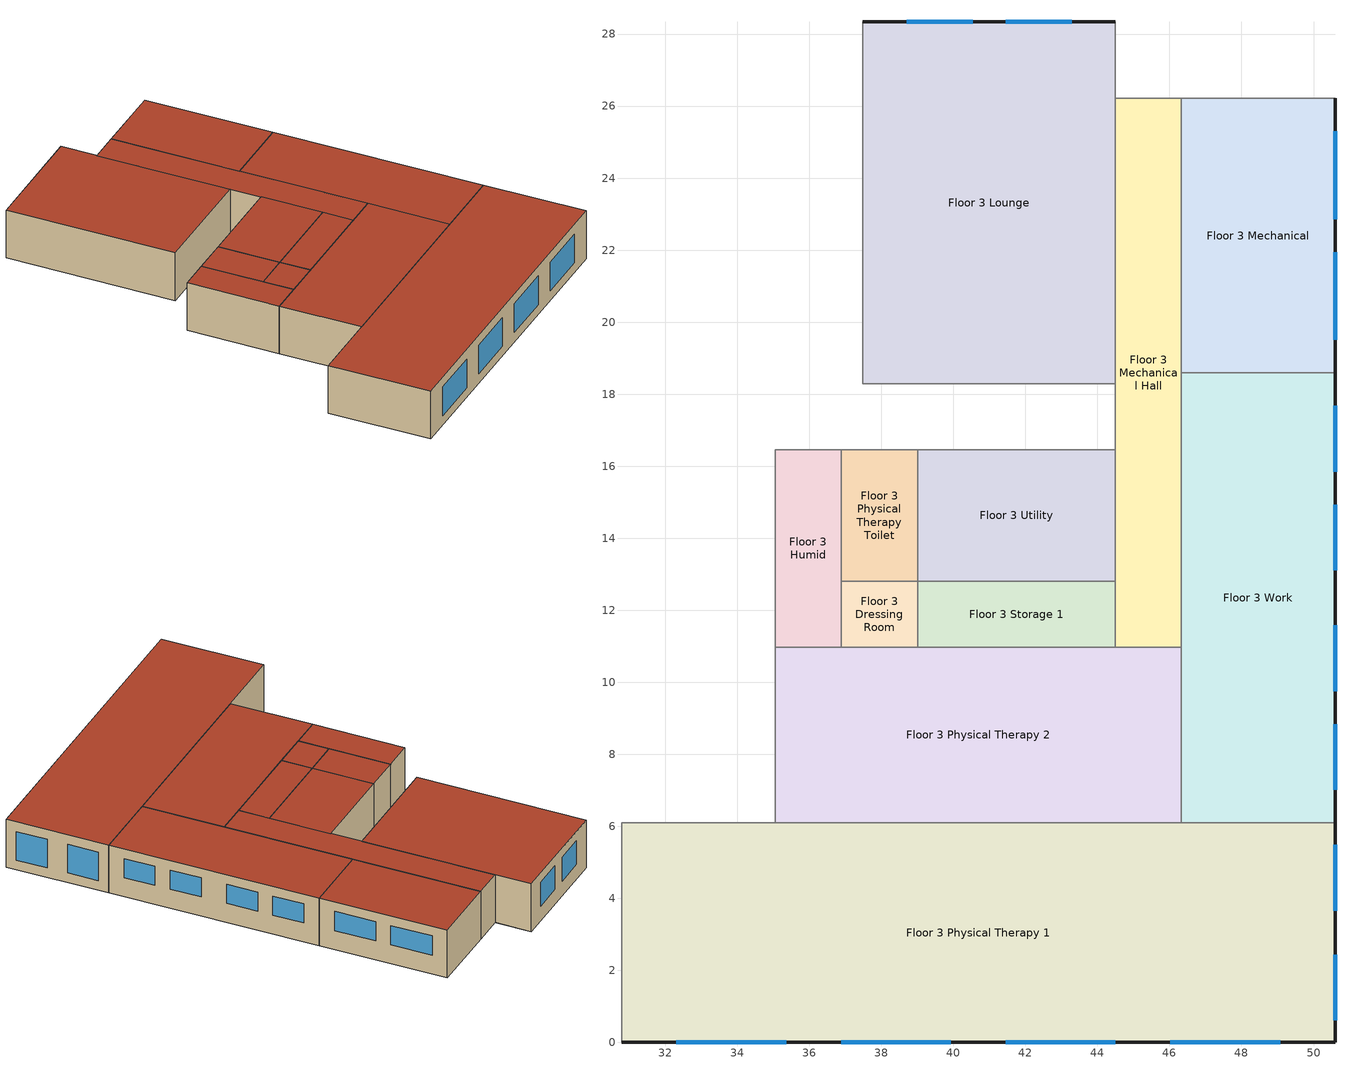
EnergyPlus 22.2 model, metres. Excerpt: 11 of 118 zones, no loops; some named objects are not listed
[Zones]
Floor 3 Utility
 floor adiabatic (INT-FLOOR-TOPSIDE): 44.5,16.46 44.5,12.8 39.01,12.8 39.01,16.46 z6.1
 wall adiabatic (int-walls): 44.5,16.46 39.01,16.46 39.01,12.8 44.5,12.8 44.5,16.46 z6.1:9.14
 roof outside (IEAD Non-res Roof): 44.5,12.8 44.5,16.46 39.01,16.46 39.01,12.8 z9.14
Floor 3 Dressing Room
 floor adiabatic (INT-FLOOR-TOPSIDE): 36.88,12.8 39.01,12.8 39.01,10.97 36.88,10.97 z6.1
 wall adiabatic (int-walls): 39.01,12.8 36.88,12.8 36.88,10.97 39.01,10.97 39.01,12.8 z6.1:9.14
 roof outside (IEAD Non-res Roof): 39.01,12.8 36.88,12.8 36.88,10.97 39.01,10.97 z9.14
Floor 3 Storage 1
 floor adiabatic (INT-FLOOR-TOPSIDE): 39.01,10.97 39.01,12.8 44.5,12.8 44.5,10.97 z6.1
 wall adiabatic (int-walls): 39.01,12.8 39.01,10.97 44.5,10.97 44.5,12.8 39.01,12.8 z6.1:9.14
 roof outside (IEAD Non-res Roof): 39.01,12.8 39.01,10.97 44.5,10.97 44.5,12.8 z9.14
Floor 3 Mechanical
 floor adiabatic (INT-FLOOR-TOPSIDE): 50.6,26.21 50.6,18.59 46.33,18.59 46.33,26.21 z6.1
 wall outside (Steel Frame Non-res Ext Wall): 50.6,18.59 50.6,26.21 z6.1:9.14
 wall adiabatic (int-walls): 46.33,26.21 46.33,18.59 50.6,18.59 z6.1:9.14
 wall to NE Stair (int-walls): 50.6,26.21 46.33,26.21 z6.1:9.14
 window (Window Non-res Fixed): 50.6,19.51 50.6,21.95 / 50.6,22.86 50.6,25.3 z7.32:8.53
 roof outside (IEAD Non-res Roof): 50.6,18.59 50.6,26.21 46.33,26.21 46.33,18.59 z9.14
Floor 3 Humid
 floor adiabatic (INT-FLOOR-TOPSIDE): 35.05,16.46 36.88,16.46 36.88,10.97 35.05,10.97 z6.1
 wall adiabatic (int-walls): 35.05,16.46 35.05,10.97 36.88,10.97 36.88,16.46 35.05,16.46 z6.1:9.14
 roof outside (IEAD Non-res Roof): 36.88,16.46 35.05,16.46 35.05,10.97 36.88,10.97 z9.14
Floor 3 Physical Therapy 2
 floor adiabatic (INT-FLOOR-TOPSIDE): 35.05,6.1 35.05,10.97 46.33,10.97 46.33,6.1 z6.1
 wall adiabatic (int-walls): 35.05,10.97 35.05,6.1 46.33,6.1 46.33,10.97 35.05,10.97 z6.1:9.14
 roof outside (IEAD Non-res Roof): 35.05,6.1 46.33,6.1 46.33,10.97 35.05,10.97 z9.14
Floor 3 Mechanical Hall
 floor adiabatic (INT-FLOOR-TOPSIDE): 46.33,10.97 44.5,10.97 44.5,26.21 46.33,26.21 z6.1
 wall adiabatic (int-walls): 44.5,26.21 44.5,10.97 46.33,10.97 46.33,26.21 z6.1:9.14
 wall to NE Stair (int-walls): 46.33,26.21 44.5,26.21 z6.1:9.14
 roof outside (IEAD Non-res Roof): 46.33,10.97 46.33,26.21 44.5,26.21 44.5,10.97 z9.14
Floor 3 Work
 floor adiabatic (INT-FLOOR-TOPSIDE): 50.6,18.59 50.6,6.1 46.33,6.1 46.33,18.59 z6.1
 wall outside (Steel Frame Non-res Ext Wall): 50.6,6.1 50.6,18.59 z6.1:9.14
 wall adiabatic (int-walls): 50.6,18.59 46.33,18.59 46.33,6.1 50.6,6.1 z6.1:9.14
 window (Window Non-res Fixed): 50.6,9.75 50.6,11.58 / 50.6,15.85 50.6,17.68 / 50.6,13.11 50.6,14.94 / 50.6,7.01 50.6,8.84 z7.32:8.53
 roof outside (IEAD Non-res Roof): 46.33,6.1 50.6,6.1 50.6,18.59 46.33,18.59 z9.14
Floor 3 Physical Therapy 1
 floor adiabatic (INT-FLOOR-TOPSIDE): 50.6,0 30.78,0 30.78,6.1 50.6,6.1 z6.1
 wall outside (Steel Frame Non-res Ext Wall): 30.78,0 50.6,0 50.6,6.1 z6.1:9.14
 wall adiabatic (int-walls): 50.6,6.1 30.78,6.1 30.78,0 z6.1:9.14
 window (Window Non-res Fixed): 36.88,0 39.93,0 / 32.31,0 35.36,0 / 46.02,0 49.07,0 / 50.6,0.61 50.6,2.44 / 41.45,0 44.5,0 / 50.6,3.66 50.6,5.49 z6.71:8.53
 roof outside (IEAD Non-res Roof): 30.78,6.1 30.78,0 50.6,0 50.6,6.1 z9.14
Floor 3 Physical Therapy Toilet
 floor adiabatic (INT-FLOOR-TOPSIDE): 39.01,12.8 36.88,12.8 36.88,16.46 39.01,16.46 z6.1
 wall adiabatic (int-walls): 39.01,12.8 39.01,16.46 36.88,16.46 36.88,12.8 39.01,12.8 z6.1:9.14
 roof outside (IEAD Non-res Roof): 36.88,12.8 39.01,12.8 39.01,16.46 36.88,16.46 z9.14
Floor 3 Lounge
 floor adiabatic (INT-FLOOR-TOPSIDE): 37.49,28.35 44.5,28.35 44.5,18.29 37.49,18.29 z6.1
 wall outside (Steel Frame Non-res Ext Wall): 44.5,28.35 37.49,28.35 z6.1:9.14
 wall adiabatic (int-walls): 37.49,28.35 37.49,18.29 44.5,18.29 44.5,26.21 z6.1:9.14
 wall to NE Stair (int-walls): 44.5,26.21 44.5,28.35 z6.1:9.14
 window (Window Non-res Fixed): 43.28,28.35 41.45,28.35 / 40.54,28.35 38.71,28.35 z7.01:8.53
 roof outside (IEAD Non-res Roof): 44.5,28.35 37.49,28.35 37.49,18.29 44.5,18.29 z9.14
[Building]
Ref Bldg OutPatient New2004_v1.3_5.0: North Axis {deg}=0; Terrain=City; Loads Convergence Tolerance Value {W}=0.04; Temperature Convergence Tolerance Value {deltaC}=0.2; Solar Distribution=FullInteriorAndExterior; Maximum Number of Warmup Days=25; Minimum Number of Warmup Days=6
[Site:Location]
USA NM-ALBUQUERQUE: Latitude {deg}=35.03; Longitude {deg}=-106.62; Time Zone {hr}=-7; Elevation {m}=1619
[SizingPeriod:DesignDay] Day of Month=21; Humidity Condition Type=Wetbulb; Barometric Pressure {Pa}=83328; Rain Indicator=No; Snow Indicator=No; Daylight Saving Time Indicator=No; Solar Model Indicator=ASHRAEClearSky
Name | Month | Day Type | Maximum Dry-Bulb Temperature {C} | Daily Dry-Bulb Temperature Range {deltaC} | Wetbulb or DewPoint at Maximum Dry-Bulb {C} | Wind Speed {m/s} | Wind Direction {deg} | Sky Clearness
ALBUQUERQUE Ann Htg 99.6% Condns DB | 1 | WinterDesignDay | -9 | 0 | -9 | 3.3 | 0 | 0
ALBUQUERQUE Ann Clg .4% Condns WB=>MDB | 7 | SummerDesignDay | 28.3 | 14.1 | 18.5 | 4.4 | 260 | 1
[Site:WaterMainsTemperature]
Calculation Method=CORRELATION; Annual Average Outdoor Air Temperature {C}=13.18; Maximum Difference In Monthly Average Outdoor Air Temperatures {deltaC}=24
[Site:GroundTemperature:BuildingSurface]
19.213, 19.212, 19.191, 19.196, 20.446, 21.39, 21.565, 21.74, 21.83, 19.836, 19.374, 19.272
[Construction]
Steel Frame Non-res Ext Wall: Wood Siding, Steel Frame NonRes Wall Insulation, 1/2IN Gypsum
IEAD Non-res Roof: Roof Membrane, IEAD NonRes Roof Insulation, Metal Decking
int-walls: 1/2IN Gypsum, 1/2IN Gypsum
INT-FLOOR-TOPSIDE: MAT-CC05 4 HW CONCRETE, CP02 CARPET PAD
Window Non-res Fixed: NonRes Fixed Assembly Window
InteriorFurnishings: Std Wood 6inch
[Material] Thermal Absorptance=0.9
Name | Roughness | Thickness {m} | Conductivity {W/m-K} | Density {kg/m3} | Specific Heat {J/kg-K} | Solar Absorptance | Visible Absorptance
Steel Frame NonRes Wall Insulation | MediumRough | 0.0539159 | 0.049 | 265 | 836.8 | 0.7 | 0.7
IEAD NonRes Roof Insulation | MediumRough | 0.124663 | 0.049 | 265 | 836.8 | 0.7 | 0.7
Std Wood 6inch | MediumSmooth | 0.15 | 0.12 | 540 | 1210 | 0.7 | 0.7
Wood Siding | MediumSmooth | 0.01 | 0.11 | 544.62 | 1210 | 0.78 | 0.78
1/2IN Gypsum | Smooth | 0.0127 | 0.16 | 784.9 | 830 | 0.92 | 0.92
Roof Membrane | VeryRough | 0.0095 | 0.16 | 1121.29 | 1460 | 0.7 | 0.7
Metal Decking | MediumSmooth | 0.0015 | 45.006 | 7680 | 418.4 | 0.7 | 0.3
MAT-CC05 4 HW CONCRETE | Rough | 0.1016 | 1.311 | 2240 | 836.8 | 0.7 | 0.7
[WindowMaterial:SimpleGlazingSystem]
NonRes Fixed Assembly Window: U-Factor {W/m2-K}=3.23646; Solar Heat Gain Coefficient=0.39
[Material:NoMass]
CP02 CARPET PAD: Roughness=VeryRough; Thermal Resistance {m2-K/W}=0.2165; Thermal Absorptance=0.9; Solar Absorptance=0.7; Visible Absorptance=0.8
[Zone] Type=1; Multiplier=1; Floor Area {m2}=autocalculate; Part of Total Floor Area=Yes
Floor 3 Dressing Room; Floor 3 Humid; Floor 3 Lounge; Floor 3 Mechanical; Floor 3 Mechanical Hall; Floor 3 Physical Therapy 1; Floor 3 Physical Therapy 2; Floor 3 Physical Therapy Toilet; Floor 3 Storage 1; Floor 3 Utility; Floor 3 Work
[People] Number of People Schedule=BLDG_OCC_SCH; Number of People Calculation Method=Area/person; Fraction Radiant=0.3; Sensible Heat Fraction=AUTOCALCULATE; Activity Level Schedule=ACTIVITY_SCH; Enable ASHRAE 55 Comfort Warnings=No; Mean Radiant Temperature Calculation Type=ZoneAveraged; Work Efficiency Schedule=WORK_EFF_SCH; Clothing Insulation Calculation Method=ClothingInsulationSchedule; Clothing Insulation Schedule=CLOTHING_SCH; Air Velocity Schedule=AIR_VELO_SCH; Thermal Comfort Model 1 Type=FANGER
Name | Zone or ZoneList or Space or SpaceList | Floor Area per Person {m2/person}
Floor 3 Dressing Room People | Floor 3 Dressing Room | 20
Floor 3 Humid People | Floor 3 Humid | 20
Floor 3 Lounge People | Floor 3 Lounge | 6.67
Floor 3 Physical Therapy 1 People | Floor 3 Physical Therapy 1 | 5
Floor 3 Physical Therapy 2 People | Floor 3 Physical Therapy 2 | 5
Floor 3 Work People | Floor 3 Work | 20
[Lights] Schedule=BLDG_LIGHT_SCH; Design Level Calculation Method=Watts/Area; Return Air Fraction=0; Fraction Radiant=0.7; Fraction Visible=0.2; Fraction Replaceable=1; Return Air Fraction Calculated from Plenum Temperature=No
Name | Zone or ZoneList or Space or SpaceList | Watts per Zone Floor Area {W/m2}
Floor 3 Dressing Room_Lights | Floor 3 Dressing Room | 11.84
Floor 3 Humid_Lights | Floor 3 Humid | 11.84
Floor 3 Lounge_Lights | Floor 3 Lounge | 8.61
Floor 3 Mechanical Hall_Lights | Floor 3 Mechanical Hall | 10.76
Floor 3 Mechanical_Lights | Floor 3 Mechanical | 9.69
Floor 3 Physical Therapy 1_Lights | Floor 3 Physical Therapy 1 | 9.69
Floor 3 Physical Therapy 2_Lights | Floor 3 Physical Therapy 2 | 9.69
Floor 3 Physical Therapy Toilet_Lights | Floor 3 Physical Therapy Toilet | 9.69
Floor 3 Storage 1_Lights | Floor 3 Storage 1 | 9.69
Floor 3 Utility_Lights | Floor 3 Utility | 9.69
Floor 3 Work_Lights | Floor 3 Work | 11.84
[ElectricEquipment] Fraction Latent=0
Name | Zone or ZoneList or Space or SpaceList | Schedule | Design Level Calculation Method | Watts per Zone Floor Area {W/m2} | Fraction Radiant | Fraction Lost | Design Level {W}
Floor 3 Dressing Room_PlugMisc_Equip | Floor 3 Dressing Room | BLDG_EQUIP_SCH | Watts/Area | 11.84 | 0.5 | 0
Floor 3 Humid_PlugMisc_Equip | Floor 3 Humid | BLDG_EQUIP_SCH | Watts/Area | 11.84 | 0.5 | 0
Floor 3 Lounge_PlugMisc_Equip | Floor 3 Lounge | BLDG_EQUIP_SCH | Watts/Area | 32.29 | 0.5 | 0
Floor 3 Mechanical Hall_PlugMisc_Equip | Floor 3 Mechanical Hall | BLDG_EQUIP_SCH | Watts/Area | 4.31 | 0.5 | 0
Floor 3 Mechanical_PlugMisc_Equip | Floor 3 Mechanical | BLDG_EQUIP_SCH | Watts/Area | 53.82 | 0.3 | 0.7
Floor 3 Physical Therapy 1_PlugMisc_Equip | Floor 3 Physical Therapy 1 | BLDG_EQUIP_SCH | Watts/Area | 16.15 | 0.5 | 0
Floor 3 Physical Therapy 2_PlugMisc_Equip | Floor 3 Physical Therapy 2 | BLDG_EQUIP_SCH | Watts/Area | 16.15 | 0.5 | 0
Floor 3 Physical Therapy Toilet_PlugMisc_Equip | Floor 3 Physical Therapy Toilet | BLDG_EQUIP_SCH | Watts/Area | 4.31 | 0.3 | 0.7
Floor 3 Physical Therapy Toilet_ZoneExhaustFans | Floor 3 Physical Therapy Toilet | AHU-2_Fan_Sch | EquipmentLevel |  | 0 | 1 | 24.4342
Floor 3 Utility_PlugMisc_Equip | Floor 3 Utility | BLDG_EQUIP_SCH | Watts/Area | 1.08 | 0.3 | 0.7
Floor 3 Work_PlugMisc_Equip | Floor 3 Work | BLDG_EQUIP_SCH | Watts/Area | 11.84 | 0.5 | 0
[Exterior:Lights]
Exterior Facade Lighting: Schedule=ALWAYS_ON; Design Level {W}=14095; Control Option=AstronomicalClock
[ZoneInfiltration:DesignFlowRate] Schedule=INFIL_SCH; Design Flow Rate Calculation Method=Flow/ExteriorWallArea; Flow Rate per Exterior Surface Area {m3/s-m2}=0.000302; Constant Term Coefficient=1; Temperature Term Coefficient=0; Velocity Term Coefficient=0; Velocity Squared Term Coefficient=0
Name | Zone or ZoneList or Space or SpaceList
Floor 3 Lounge_Infiltration | Floor 3 Lounge
Floor 3 Mechanical_Infiltration | Floor 3 Mechanical
Floor 3 Physical Therapy 1_Infiltration | Floor 3 Physical Therapy 1
Floor 3 Work_Infiltration | Floor 3 Work
[InternalMass] Construction=InteriorFurnishings
Name | Zone or ZoneList | Surface Area {m2}
Floor 3 Dressing Room Internal Mass | Floor 3 Dressing Room | 7.8039
Floor 3 Humid Internal Mass | Floor 3 Humid | 20.0671
Floor 3 Lounge Internal Mass | Floor 3 Lounge | 141.0268
Floor 3 Mechanical Hall Internal Mass | Floor 3 Mechanical Hall | 55.7418
Floor 3 Mechanical Internal Mass | Floor 3 Mechanical | 65.0321
Floor 3 Physical Therapy 1 Internal Mass | Floor 3 Physical Therapy 1 | 241.5479
Floor 3 Physical Therapy 2 Internal Mass | Floor 3 Physical Therapy 2 | 109.9972
Floor 3 Physical Therapy Toilet Internal Mass | Floor 3 Physical Therapy Toilet | 15.6077
Floor 3 Storage 1 Internal Mass | Floor 3 Storage 1 | 20.0671
Floor 3 Utility Internal Mass | Floor 3 Utility | 40.1341
Floor 3 Work Internal Mass | Floor 3 Work | 106.6527
[ZoneMixing] Schedule=AHU-2_Fan_Sch; Delta Temperature {deltaC}=0
Name | Zone or Space | Design Flow Rate Calculation Method | Design Flow Rate {m3/s} | Source Zone or Space | Flow Rate per Floor Area {m3/s-m2}
Floor 3 Lounge Toilet Transfer Air | Floor 3 Lounge Toilet | Flow/Zone | 0.15102 | Floor 3 Lounge
Floor 3 Mechanical Transfer Air | Floor 3 Mechanical | Flow/Area |  | Floor 3 Mechanical Hall | 0.00025
Floor 3 Physical Therapy Toilet Transfer Air | Floor 3 Physical Therapy Toilet | Flow/Zone | 0.06607 | Floor 3 Physical Therapy 1
Floor 3 Storage 1 Transfer Air | Floor 3 Storage 1 | Flow/Area |  | Floor 3 Work | 0.00075
Floor 3 Storage 2 Transfer Air | Floor 3 Storage 2 | Flow/Area |  | Floor 3 Work | 0.00075
Floor 3 Utility Transfer Air | Floor 3 Utility | Flow/Area |  | Floor 3 Work | 0.00075
[Schedule:Compact]
ALWAYS_ON: Through: 12/31, For: AllDays, Until: 24:00, 1
BLDG_EQUIP_SCH: Through: 12/31, For: Weekdays SummerDesignDay, Until: 04:00, 0.3, Until: 06:00, 0.5, Until: 18:00, 1, Until: 20:00, 0.5, Until: 24:00, 0.3, For: Saturday, Until: 07:00, 0.3, Until: 09:00, 0.5, Until: 15:00, 0.8, Until: 20:00, 0.5, Until: 24:00, 0.3, For: AllOtherDays, Until: 08:00, 0.3, Until: 17:00, 0.5, Until: 24:00, 0.3
BLDG_LIGHT_SCH: Through: 12/31, For: Weekdays SummerDesignDay, Until: 04:00, 0.1, Until: 06:00, 0.3, Until: 07:00, 0.6, Until: 18:00, 0.9, Until: 20:00, 0.6, Until: 22:00, 0.3, Until: 24:00, 0.1, For: Saturday, Until: 07:00, 0.1, Until: 09:00, 0.3, Until: 15:00, 0.4, Until: 20:00, 0.3, Until: 24:00, 0.1, For: AllOtherDays, Until: 08:00, 0.05, Until: 17:00, 0.1, Until: 24:00, 0.05
BLDG_OCC_SCH: Through: 12/31, For: Weekdays SummerDesignDay, Until: 04:00, 0.05, Until: 06:00, 0.2, Until: 07:00, 0.5, Until: 18:00, 0.9, Until: 20:00, 0.5, Until: 22:00, 0.2, Until: 24:00, 0.05, For: Saturday, Until: 07:00, 0.05, Until: 09:00, 0.2, Until: 15:00, 0.3, Until: 20:00, 0.2, Until: 24:00, 0.05, For: AllOtherDays, Until: 08:00, 0, Until: 17:00, 0.05, Until: 24:00, 0
CLOTHING_SCH: Through: 04/30, For: AllDays, Until: 24:00, 1, Through: 09/30, For: AllDays, Until: 24:00, 0.5, Through: 12/31, For: AllDays, Until: 24:00, 1
WORK_EFF_SCH: Through: 12/31, For: AllDays, Until: 24:00, 0
AIR_VELO_SCH: Through: 12/31, For: AllDays, Until: 24:00, 0.2
ACTIVITY_SCH: Through: 12/31, For: AllDays, Until: 24:00, 120
INFIL_SCH: Through: 12/31, For: SummerDesignDay WinterDesignDay, Until: 24:00, 1, For: AllOtherDays, Until: 24:00, 0.5
AHU-2_Fan_Sch: Through: 12/31, For: Weekdays Saturday, Until: 06:00, 0, Until: 18:00, 1, Until: 24:00, 0, For: SummerDesignDay WinterDesignDay, Until: 24:00, 1, For: AllOtherDays, Until: 24:00, 0
